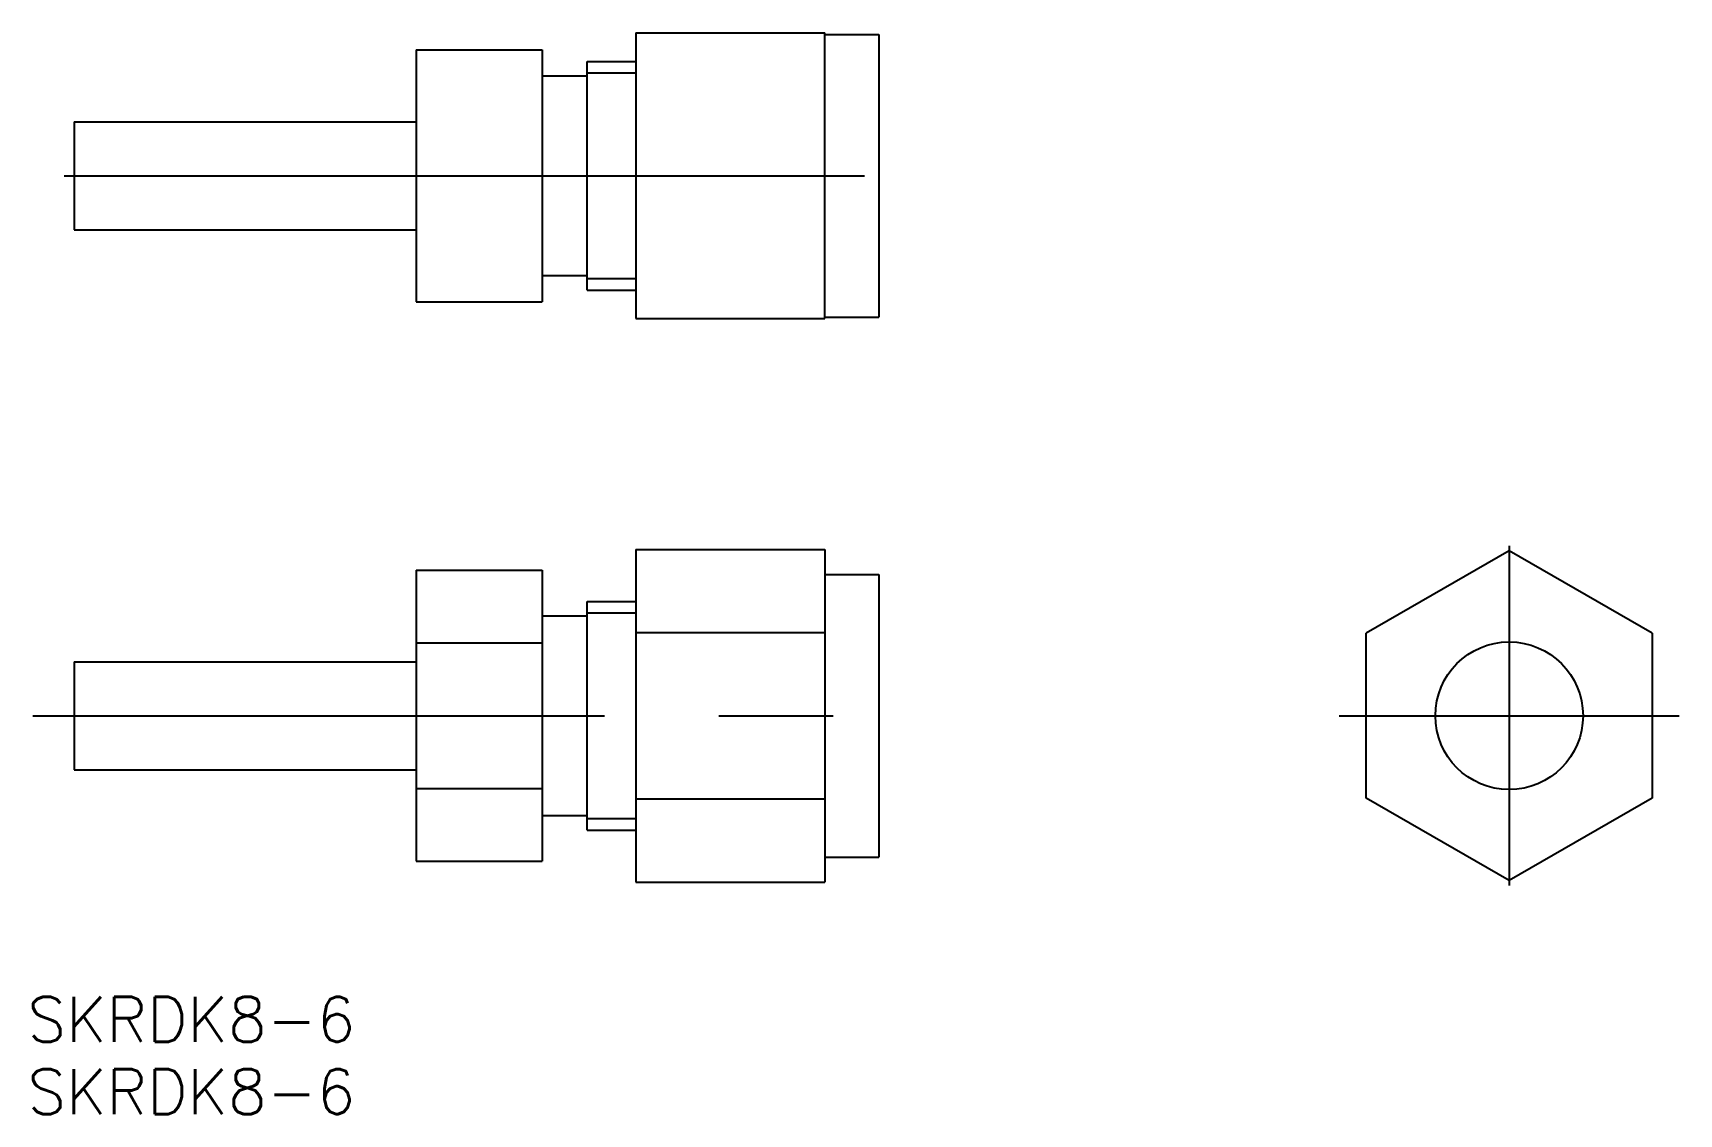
# Model space of a CAD drawing. Extents: x -2.6 to 88.8, y -22.1 to 37.9.
import ezdxf

# ---------------------------------------------------------------- set-up
doc = ezdxf.new("R2010")
doc.units = 0
doc.linetypes.add('CENTER', pattern=[50.8, 31.75, -6.35, 6.35, -6.35])
doc.layers.get('0').update_dxf_attribs({"linetype": 'CONTINUOUS'})
doc.layers.add('CENTER', color=1, linetype='CENTER')
doc.styles.get("Standard").update_dxf_attribs({"font": 'txt.shx', "bigfont": '@extfont2.shx'})

msp = doc.modelspace()

# ---------------------------------------------------------------- linework, layer by layer
at = {"color": 7, "linetype": 'CONTINUOUS'}
for p, q in [((30.899579, 37.935), (30.899579, 22.065)), ((30.899579, 37.935), (41.399578, 37.935)), ((41.399578, 22.065), (41.399578, 37.935)), ((41.399578, 37.849998), (44.399578, 37.849998)), ((44.399578, 37.849998), (44.399578, 22.15)), ((18.699789, 37), (18.699789, 23)), ((18.699789, 37), (25.699789, 37)), ((25.699789, 37), (25.699789, 23)), ((28.199789, 23.65), (28.199789, 36.35)), ((28.199789, 36.35), (30.899579, 36.35)), ((25.699789, 35.55), (28.199789, 35.55)), ((-0.300211, 33), (18.699789, 33)), ((-0.300211, 33), (-0.300211, 27)), ((18.699789, 30), (25.699789, 30)), ((30.899579, 30), (41.399578, 30)), ((-0.300211, 27), (18.699789, 27)), ((25.699789, 24.45), (28.199789, 24.45)), ((18.699789, 23), (25.699789, 23)), ((28.199789, 23.65), (30.899579, 23.65)), ((30.899579, 22.065), (41.399578, 22.065)), ((41.399578, 22.15), (44.399578, 22.15)), ((30.899579, 9.237604), (30.899579, -9.237604)), ((30.899579, 9.237604), (41.399579, 9.237604)), ((41.399579, 9.237604), (41.399579, -9.237604)), ((79.399578, 9.162549), (71.464578, 4.581274)), ((87.334578, 4.581274), (79.399578, 9.162549)), ((18.699789, 8.082904), (25.699789, 8.082904)), ((18.699789, 8.082904), (18.699789, -8.082904)), ((25.699789, 8.082904), (25.699789, -8.082904)), ((41.399579, 7.849998), (44.399578, 7.849998)), ((44.399578, 7.849998), (44.399578, -7.850001)), ((25.699789, 5.55), (28.199789, 5.55)), ((28.199789, 6.35), (30.899579, 6.35)), ((28.199789, -6.35), (28.199789, 6.35)), ((30.899579, 4.618802), (41.399579, 4.618802)), ((71.464578, -4.581274), (71.464578, 4.581274)), ((87.334578, 4.581274), (87.334578, -4.581274)), ((18.699789, 4.041452), (25.699789, 4.041452)), ((-0.300211, 3), (18.699789, 3)), ((-0.300211, 3), (-0.300211, -3)), ((-0.300211, -3), (18.699789, -3)), ((18.699789, -4.041452), (25.699789, -4.041452)), ((30.899579, -4.618802), (41.399579, -4.618802)), ((79.399578, -9.162549), (71.464578, -4.581274)), ((87.334578, -4.581274), (79.399578, -9.162549)), ((25.699789, -5.55), (28.199789, -5.55)), ((28.199789, -6.35), (30.899579, -6.35)), ((18.699789, -8.082904), (25.699789, -8.082904)), ((41.399579, -7.850001), (44.399578, -7.850001)), ((30.899579, -9.237604), (41.399579, -9.237604))]:
    msp.add_line(p, q, dxfattribs=at)
at = {"color": 3, "linetype": 'CONTINUOUS'}
for p, q in [((28.199789, 35.715), (30.899579, 35.715)), ((28.199789, 24.285), (30.899579, 24.285)), ((28.199789, 5.715), (30.899579, 5.715)), ((28.199789, -5.715), (30.899579, -5.715))]:
    msp.add_line(p, q, dxfattribs=at)
at = {"color": 7, "linetype": 'CONTINUOUS'}
msp.add_circle((79.399578, 0), 4.099998, dxfattribs=at)
at = {"layer": 'CENTER', "color": 1, "linetype": 'CENTER'}
for p, q in [((-0.848961, 30), (44.965687, 30)), ((79.399578, 9.435), (79.399578, -9.435)), ((-2.588241, 0), (46.647901, 0)), ((69.964578, 0), (88.834578, 0))]:
    msp.add_line(p, q, dxfattribs=at)

# ---------------------------------------------------------------- texts
at = {"color": 7, "linetype": 'CONTINUOUS'}
for p in [(-2.894218, -18.118279), (-2.894218, -22.131181)]:
    msp.add_text('SKRDK8-6', height=2.5, dxfattribs=at).set_placement(p)

doc.saveas('drawing.dxf')
